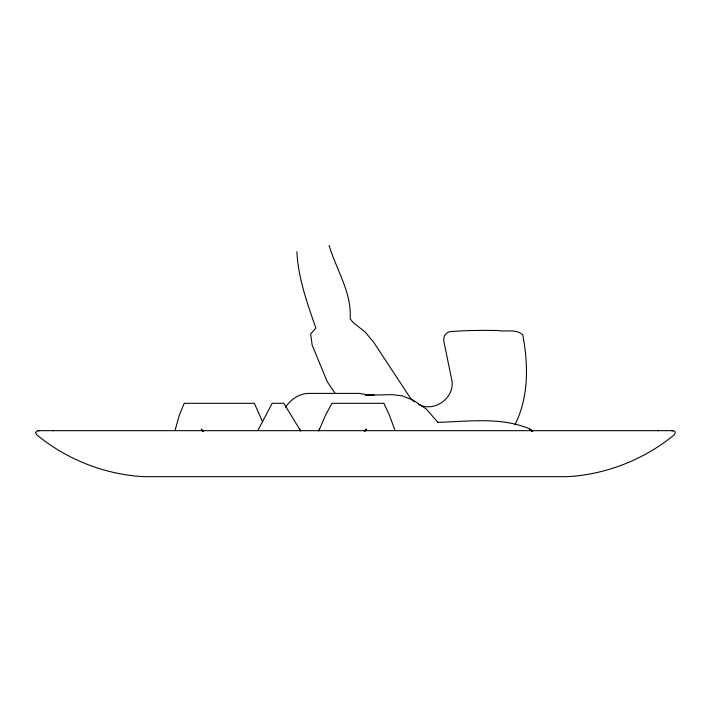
<?xml version="1.0" encoding="UTF-8"?>
<svg xmlns="http://www.w3.org/2000/svg" width="711" height="711" viewBox="0 0 711 711"><rect width="100%" height="100%" fill="white"/><g stroke="black" fill="none" stroke-linecap="round" stroke-linejoin="round"><path stroke-width="1.07" d="M175.173 430.039L179.35 415.064L184.22 403.297L254.36 403.297L262.652 422.005M319.426 429.062L318.768 430.964L325.78 414.655L331.966 403.297L383.851 403.297L389.361 415.073L394.881 430.039M514.888 424.787C528.851 397.467 528.451 364.254 522.745 334.917C516.417 328.535 505.797 332.055 497.762 330.526C482.387 330.197 466.985 330.393 451.654 331.53C446.339 331.273 442.704 336.57 443.94 341.556L452.036 381.3C454.107 398.56 434.11 412.469 418.655 404.523M258.084 430.039L272.18 403.297L283.813 403.297L300.673 430.982L299.562 429.062M285.555 407.119C290.675 399.68 298.771 393.841 308.014 393.396L359.411 393.396L366.769 394.641L374.119 394.961M672.073 431.07L673.077 430.67M52.952 430.67L53.467 430.67M371.933 395.236L365.57 395.236L392.108 394.641L402.15 395.814L413.411 400.337L426.316 409.038L438.154 422.654L437.789 422.343C468.282 421.499 500.384 416.762 529.402 428.715L532.699 431.479M657.533 430.67L658.048 430.67M37.923 430.67L38.927 431.07M532.655 431.097L529.997 429.773L532.512 431.319M532.415 431.026L529.802 429.186L531.961 431.026M414.015 401.635L410.167 397.751L373.719 342.275L365.143 332.037L353.136 322.492L350.159 318.786C351.865 292.488 336.33 269.86 329.166 245.535M334.97 393.13L327.264 381.736L312.218 345.306L310.6 334.01L315.862 328.135C307.312 303.286 298.096 278.161 296.931 251.658M35.559 432.466L36.305 434.421C66.372 459.413 104.481 474.433 143.506 476.672L567.494 476.672C606.519 474.433 644.628 459.413 674.695 434.421L675.29 431.941L673.619 430.67L37.381 430.67L35.559 432.466M366.432 429.124L364.387 431.621L366.432 429.124M203.328 431.559L201.204 429.062L203.346 431.586"/></g></svg>
